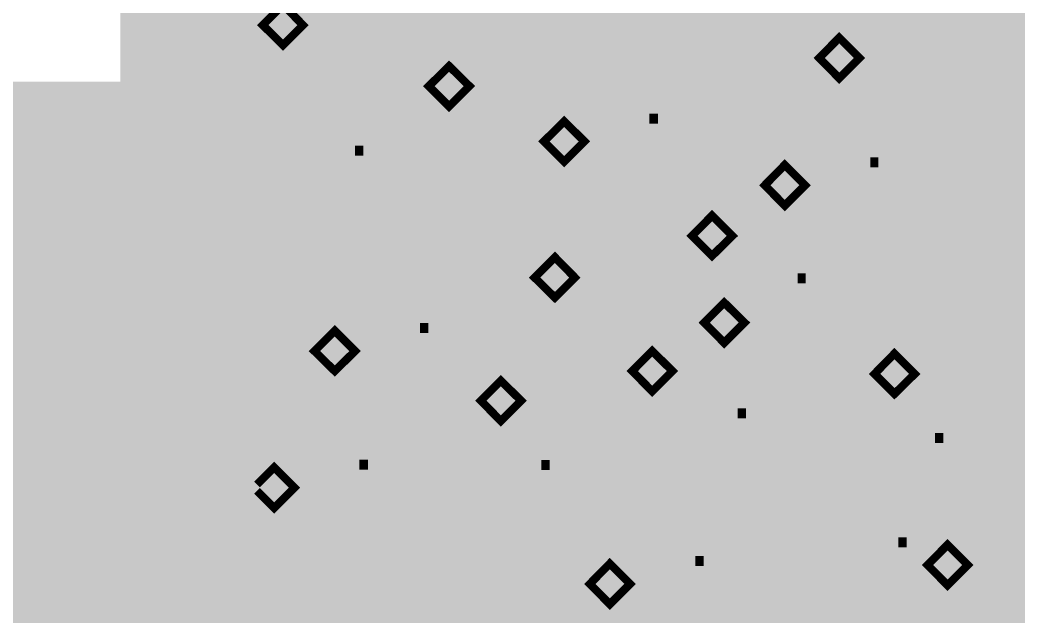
# Model space of a CAD drawing. Header units: millimetres. Extents: x 92 to 588, y 96 to 434.
# Drawn here: x 286.2 to 335.61, y 265.67 to 295.16 of the extents above; entities that cross this region are included whole.
import ezdxf

# ---------------------------------------------------------------- set-up
doc = ezdxf.new("R2010")
doc.units = ezdxf.units.MM
doc.layers.add('H', color=7, linetype='Continuous')
doc.layers.add('P', color=7, linetype='Continuous')

msp = doc.modelspace()

# ---------------------------------------------------------------- hatches: boundary and pattern name
at = {"layer": 'H', "linetype": 'Continuous'}
for points in [[(291.162, 223.903), (291.162, 433.788), (588.166, 433.788), (588.166, 223.903), (291.162, 223.903)], [(299.223, 293.911), (298.218, 294.899), (299.223, 295.905), (300.211, 294.899), (299.223, 293.911)], [(326.757, 292.271), (325.77, 293.276), (326.757, 294.282), (327.763, 293.276), (326.757, 292.271)], [(307.443, 290.878), (306.437, 291.883), (307.443, 292.871), (308.448, 291.883), (307.443, 290.878)], [(313.458, 290.031), (314.639, 292.306), (313.316, 292.306), (313.316, 292.624), (314.957, 292.624), (314.957, 292.236), (313.828, 290.031), (313.458, 290.031)], [(316.086, 289.978), (315.998, 289.978), (315.839, 290.013), (315.768, 290.031), (315.698, 290.066), (315.574, 290.154), (315.521, 290.207), (315.451, 290.295), (315.345, 290.472), (315.31, 290.595), (315.274, 290.719), (315.239, 291.001), (315.239, 291.16), (315.239, 291.336), (315.274, 291.636), (315.31, 291.777), (315.345, 291.901), (315.451, 292.148), (315.521, 292.253), (315.592, 292.342), (315.768, 292.5), (315.874, 292.553), (315.998, 292.606), (316.245, 292.659), (316.386, 292.659), (316.474, 292.659), (316.562, 292.659), (316.633, 292.641), (316.685, 292.624), (316.685, 292.289), (316.615, 292.324), (316.527, 292.342), (316.439, 292.359), (316.35, 292.359), (316.262, 292.359), (316.121, 292.342), (315.998, 292.289), (315.874, 292.2), (315.821, 292.148), (315.768, 292.095), (315.698, 291.953), (315.645, 291.795), (315.592, 291.601), (315.592, 291.495), (315.698, 291.318), (315.592, 291.248), (315.592, 291.213), (315.592, 291.177), (315.574, 291.142), (315.574, 291.089), (315.592, 290.966), (315.61, 290.754), (315.627, 290.666), (315.662, 290.578), (315.733, 290.454), (315.768, 290.401), (315.839, 290.331), (315.927, 290.295), (315.998, 290.26), (316.086, 290.26), (316.192, 290.26), (316.315, 290.313), (316.403, 290.366), (316.456, 290.454), (316.509, 290.542), (316.544, 290.719), (316.562, 290.86), (316.562, 290.93), (316.527, 291.072), (316.509, 291.124), (316.491, 291.177), (316.421, 291.266), (316.386, 291.301), (316.35, 291.336), (316.262, 291.371), (316.227, 291.389), (316.139, 291.389), (316.05, 291.407), (315.927, 291.389), (315.821, 291.354), (315.698, 291.318), (315.592, 291.495), (315.715, 291.583), (315.839, 291.636), (315.909, 291.654), (316.05, 291.689), (316.121, 291.689), (316.28, 291.671), (316.386, 291.654), (316.456, 291.636), (316.562, 291.565), (316.633, 291.53), (316.703, 291.477), (316.809, 291.336), (316.844, 291.266), (316.88, 291.177), (316.915, 290.983), (316.915, 290.878), (316.915, 290.772), (316.88, 290.595), (316.844, 290.507), (316.809, 290.419), (316.721, 290.278), (316.668, 290.225), (316.615, 290.172), (316.474, 290.066), (316.403, 290.048), (316.333, 290.013), (316.174, 289.978), (316.086, 289.978)], [(319.031, 289.978), (318.837, 289.978), (318.661, 290.013), (318.485, 290.066), (318.344, 290.119), (318.344, 290.489), (318.414, 290.454), (318.485, 290.419), (318.555, 290.384), (318.643, 290.348), (318.749, 290.313), (318.837, 290.295), (318.926, 290.278), (319.031, 290.278), (319.137, 290.278), (319.225, 290.313), (319.278, 290.331), (319.367, 290.401), (319.402, 290.437), (319.455, 290.525), (319.508, 290.613), (319.525, 290.719), (319.543, 290.86), (319.525, 290.93), (319.508, 291.036), (319.49, 291.089), (319.472, 291.124), (319.42, 291.195), (319.384, 291.23), (319.349, 291.266), (319.261, 291.301), (319.208, 291.318), (319.084, 291.336), (318.961, 291.354), (318.82, 291.336), (318.679, 291.318), (318.555, 291.301), (318.449, 291.283), (318.449, 292.624), (319.878, 292.624), (319.878, 292.306), (318.785, 292.306), (318.785, 291.618), (318.855, 291.636), (318.979, 291.636), (319.014, 291.636), (319.208, 291.636), (319.349, 291.601), (319.42, 291.583), (319.561, 291.53), (319.614, 291.477), (319.684, 291.424), (319.79, 291.301), (319.825, 291.23), (319.843, 291.16), (319.878, 290.966), (319.878, 290.754), (319.86, 290.595), (319.825, 290.507), (319.79, 290.437), (319.719, 290.295), (319.666, 290.225), (319.596, 290.172), (319.472, 290.084), (319.384, 290.048), (319.314, 290.013), (319.12, 289.978), (319.031, 289.978)], [(320.972, 289.978), (320.778, 289.978), (320.601, 290.013), (320.425, 290.066), (320.301, 290.119), (320.301, 290.489), (320.372, 290.454), (320.425, 290.419), (320.513, 290.384), (320.601, 290.348), (320.69, 290.313), (320.778, 290.295), (320.866, 290.278), (320.972, 290.278), (321.078, 290.278), (321.183, 290.313), (321.219, 290.331), (321.307, 290.401), (321.342, 290.437), (321.413, 290.525), (321.448, 290.613), (321.483, 290.719), (321.483, 290.86), (321.483, 290.93), (321.466, 291.036), (321.448, 291.089), (321.43, 291.124), (321.377, 291.195), (321.342, 291.23), (321.289, 291.266), (321.201, 291.301), (321.148, 291.318), (321.042, 291.336), (320.901, 291.354), (320.778, 291.336), (320.619, 291.318), (320.495, 291.301), (320.407, 291.283), (320.407, 292.624), (321.818, 292.624), (321.818, 292.306), (320.742, 292.306), (320.742, 291.618), (320.795, 291.636), (320.866, 291.636), (320.919, 291.636), (320.972, 291.636), (321.148, 291.636), (321.307, 291.601), (321.377, 291.583), (321.501, 291.53), (321.571, 291.477), (321.624, 291.424), (321.73, 291.301), (321.765, 291.23), (321.801, 291.16), (321.836, 290.966), (321.836, 290.86), (321.836, 290.754), (321.801, 290.595), (321.765, 290.507), (321.748, 290.437), (321.66, 290.295), (321.607, 290.225), (321.554, 290.172), (321.413, 290.084), (321.342, 290.048), (321.254, 290.013), (321.078, 289.978), (320.972, 289.978)], [(91.585, 96.255), (91.585, 292.1), (374.884, 292.1), (374.884, 96.255), (91.585, 96.255)], [(301.516, 288.39), (301.428, 288.39), (301.269, 288.426), (301.181, 288.461), (301.11, 288.479), (300.987, 288.567), (300.934, 288.62), (300.881, 288.708), (300.775, 288.884), (300.722, 289.008), (300.687, 289.131), (300.652, 289.413), (300.652, 289.59), (300.652, 289.749), (300.687, 290.048), (300.722, 290.19), (300.758, 290.331), (300.863, 290.56), (300.934, 290.666), (301.005, 290.754), (301.199, 290.913), (301.304, 290.966), (301.41, 291.019), (301.675, 291.072), (301.816, 291.089), (301.904, 291.072), (301.975, 291.072), (302.045, 291.054), (302.098, 291.036), (302.098, 290.719), (302.028, 290.736), (301.957, 290.754), (301.869, 290.772), (301.763, 290.789), (301.692, 290.772), (301.534, 290.754), (301.41, 290.701), (301.287, 290.613), (301.251, 290.56), (301.199, 290.507), (301.11, 290.366), (301.057, 290.207), (301.022, 290.031), (301.005, 289.925), (301.128, 289.731), (301.005, 289.678), (301.005, 289.625), (301.005, 289.59), (301.005, 289.502), (301.005, 289.378), (301.022, 289.167), (301.057, 289.078), (301.075, 288.99), (301.146, 288.867), (301.181, 288.831), (301.269, 288.743), (301.34, 288.708), (301.428, 288.69), (301.516, 288.673), (301.604, 288.69), (301.745, 288.726), (301.816, 288.796), (301.851, 288.831), (301.886, 288.867), (301.922, 288.955), (301.975, 289.131), (301.975, 289.272), (301.975, 289.343), (301.957, 289.484), (301.939, 289.537), (301.904, 289.59), (301.851, 289.678), (301.798, 289.731), (301.763, 289.749), (301.692, 289.784), (301.64, 289.802), (301.551, 289.819), (301.463, 289.819), (301.357, 289.802), (301.234, 289.784), (301.128, 289.731), (301.005, 289.925), (301.128, 289.996), (301.269, 290.048), (301.322, 290.066), (301.463, 290.101), (301.551, 290.101), (301.692, 290.101), (301.816, 290.066), (301.869, 290.048), (301.992, 289.996), (302.045, 289.943), (302.116, 289.89), (302.222, 289.749), (302.257, 289.678), (302.292, 289.59), (302.327, 289.396), (302.327, 289.184), (302.292, 289.008), (302.257, 288.92), (302.222, 288.831), (302.133, 288.69), (302.08, 288.637), (302.028, 288.584), (301.904, 288.496), (301.834, 288.461), (301.745, 288.426), (301.587, 288.39), (301.516, 288.39)], [(305.679, 288.443), (305.679, 288.814), (305.855, 288.973), (306.014, 289.131), (306.155, 289.272), (306.314, 289.431), (306.455, 289.59), (306.649, 289.854), (306.72, 289.96), (306.755, 290.048), (306.808, 290.26), (306.825, 290.348), (306.808, 290.454), (306.79, 290.542), (306.772, 290.578), (306.72, 290.648), (306.684, 290.683), (306.631, 290.736), (306.561, 290.754), (306.473, 290.789), (306.384, 290.789), (306.279, 290.789), (306.19, 290.754), (306.102, 290.736), (306.014, 290.701), (305.943, 290.666), (305.873, 290.631), (305.802, 290.595), (305.767, 290.56), (305.732, 290.93), (305.855, 290.983), (306.032, 291.036), (306.137, 291.054), (306.314, 291.089), (306.402, 291.089), (306.49, 291.089), (306.649, 291.054), (306.79, 291.019), (306.914, 290.948), (306.966, 290.895), (307.019, 290.842), (307.09, 290.736), (307.143, 290.595), (307.178, 290.454), (307.178, 290.366), (307.16, 290.225), (307.143, 290.101), (307.09, 289.978), (307.037, 289.854), (306.966, 289.749), (306.878, 289.625), (306.79, 289.519), (306.702, 289.413), (306.525, 289.237), (306.331, 289.043), (306.137, 288.867), (306.014, 288.743), (307.284, 288.743), (307.284, 288.443), (305.679, 288.443)], [(298.888, 288.443), (300.07, 290.736), (298.729, 290.736), (298.729, 291.036), (300.37, 291.036), (300.37, 290.648), (299.258, 288.443), (298.888, 288.443)], [(304.762, 288.443), (304.762, 289.343), (304.762, 289.608), (304.762, 290.631), (303.897, 289.608), (304.762, 289.608), (304.762, 289.343), (303.615, 289.343), (303.615, 289.696), (304.779, 291.036), (305.097, 291.036), (305.097, 289.608), (305.397, 289.608), (305.397, 289.343), (305.097, 289.343), (305.097, 288.443), (304.762, 288.443)], [(313.14, 288.143), (312.135, 289.149), (313.14, 290.137), (314.145, 289.149), (313.14, 288.143)], [(317.356, 290.031), (317.356, 290.525), (317.779, 290.525), (317.779, 290.031), (317.356, 290.031)], [(324.394, 287.861), (325.575, 290.154), (324.235, 290.154), (324.235, 290.454), (325.875, 290.454), (325.875, 290.066), (324.764, 287.861), (324.394, 287.861)], [(326.334, 287.861), (327.516, 290.154), (326.175, 290.154), (326.175, 290.454), (327.816, 290.454), (327.816, 290.066), (326.704, 287.861), (326.334, 287.861)], [(330.02, 287.808), (329.932, 287.808), (329.738, 287.861), (329.58, 287.949), (329.456, 288.073), (329.403, 288.143), (329.35, 288.232), (329.28, 288.443), (329.227, 288.69), (329.209, 288.99), (329.209, 289.149), (329.209, 289.325), (329.227, 289.625), (329.28, 289.89), (329.35, 290.101), (329.403, 290.172), (329.456, 290.26), (329.58, 290.384), (329.738, 290.454), (329.932, 290.507), (330.02, 290.507), (330.02, 290.225), (329.95, 290.207), (329.844, 290.172), (329.791, 290.154), (329.738, 290.119), (329.668, 290.013), (329.65, 289.943), (329.615, 289.872), (329.58, 289.713), (329.58, 289.608), (329.562, 289.396), (329.562, 289.149), (329.562, 288.902), (329.562, 288.708), (329.58, 288.62), (329.615, 288.443), (329.65, 288.373), (329.668, 288.32), (329.738, 288.214), (329.791, 288.179), (329.826, 288.143), (329.95, 288.108), (330.091, 288.108), (330.215, 288.143), (330.267, 288.161), (330.303, 288.196), (330.373, 288.302), (330.409, 288.373), (330.426, 288.443), (330.461, 288.602), (330.479, 288.69), (330.497, 288.902), (330.497, 289.167), (330.497, 289.413), (330.479, 289.625), (330.461, 289.713), (330.426, 289.872), (330.409, 289.943), (330.373, 290.013), (330.303, 290.119), (330.267, 290.154), (330.215, 290.172), (330.091, 290.207), (330.02, 290.225), (330.02, 290.507), (330.126, 290.507), (330.32, 290.454), (330.479, 290.366), (330.603, 290.243), (330.655, 290.172), (330.708, 290.084), (330.779, 289.872), (330.832, 289.625), (330.85, 289.325), (330.85, 288.99), (330.832, 288.69), (330.779, 288.426), (330.708, 288.232), (330.655, 288.143), (330.603, 288.055), (330.479, 287.932), (330.32, 287.861), (330.126, 287.808), (330.02, 287.808)], [(331.89, 287.808), (331.714, 287.826), (331.537, 287.861), (331.361, 287.897), (331.22, 287.967), (331.22, 288.32), (331.29, 288.302), (331.361, 288.267), (331.432, 288.232), (331.52, 288.196), (331.626, 288.161), (331.714, 288.126), (331.802, 288.108), (331.908, 288.108), (331.996, 288.126), (332.102, 288.143), (332.155, 288.179), (332.243, 288.232), (332.278, 288.267), (332.331, 288.355), (332.366, 288.443), (332.402, 288.567), (332.402, 288.69), (332.402, 288.761), (332.384, 288.867), (332.366, 288.92), (332.349, 288.955), (332.296, 289.025), (332.261, 289.061), (332.225, 289.096), (332.137, 289.149), (332.084, 289.149), (331.961, 289.184), (331.837, 289.184), (331.696, 289.184), (331.555, 289.167), (331.414, 289.131), (331.326, 289.114), (331.326, 290.454), (332.737, 290.454), (332.737, 290.154), (331.661, 290.154), (331.661, 289.466), (331.714, 289.466), (331.784, 289.466), (331.837, 289.466), (331.89, 289.466), (332.084, 289.466), (332.225, 289.449), (332.296, 289.413), (332.437, 289.361), (332.49, 289.308), (332.56, 289.255), (332.649, 289.149), (332.684, 289.078), (332.719, 288.99), (332.755, 288.796), (332.755, 288.69), (332.755, 288.602), (332.719, 288.426), (332.702, 288.338), (332.666, 288.267), (332.578, 288.126), (332.525, 288.073), (332.472, 288.002), (332.331, 287.914), (332.261, 287.879), (332.172, 287.844), (331.996, 287.808), (331.89, 287.808)], [(334.007, 287.279), (335.189, 289.572), (333.848, 289.572), (333.848, 289.872), (335.489, 289.872), (335.489, 289.484), (334.377, 287.279), (334.007, 287.279)], [(302.786, 288.443), (302.786, 288.937), (303.192, 288.937), (303.192, 288.443), (302.786, 288.443)], [(328.292, 287.861), (328.292, 288.355), (328.698, 288.355), (328.698, 287.861), (328.292, 287.861)], [(324.059, 285.974), (323.071, 286.979), (324.059, 287.985), (325.064, 286.979), (324.059, 285.974)], [(320.46, 283.487), (319.472, 284.475), (320.46, 285.48), (321.466, 284.475), (320.46, 283.487)], [(320.795, 282.129), (321.977, 284.404), (320.637, 284.404), (320.637, 284.722), (322.277, 284.722), (322.277, 284.333), (321.166, 282.129), (320.795, 282.129)], [(322.736, 282.129), (323.917, 284.404), (322.595, 284.404), (322.595, 284.722), (324.217, 284.722), (324.217, 284.333), (323.106, 282.129), (322.736, 282.129)], [(326.422, 282.076), (326.422, 282.358), (326.493, 282.376), (326.616, 282.393), (326.669, 282.428), (326.704, 282.464), (326.793, 282.57), (326.81, 282.64), (326.828, 282.711), (326.863, 282.869), (326.881, 282.958), (326.898, 283.169), (326.898, 283.416), (326.898, 283.681), (326.881, 283.893), (326.863, 283.981), (326.828, 284.139), (326.81, 284.21), (326.775, 284.281), (326.704, 284.369), (326.669, 284.422), (326.616, 284.439), (326.493, 284.475), (326.422, 284.475), (326.369, 284.475), (326.246, 284.439), (326.193, 284.422), (326.158, 284.369), (326.069, 284.281), (326.052, 284.21), (326.016, 284.139), (325.981, 283.981), (325.981, 283.875), (325.964, 283.663), (325.964, 283.416), (325.964, 283.169), (325.981, 282.975), (325.981, 282.887), (326.016, 282.711), (326.052, 282.64), (326.069, 282.57), (326.14, 282.481), (326.193, 282.428), (326.246, 282.411), (326.352, 282.376), (326.422, 282.358), (326.422, 282.076), (326.334, 282.076), (326.14, 282.129), (325.981, 282.199), (325.858, 282.323), (325.805, 282.411), (325.752, 282.499), (325.681, 282.711), (325.628, 282.958), (325.611, 283.258), (325.611, 283.416), (325.611, 283.593), (325.628, 283.893), (325.681, 284.157), (325.752, 284.351), (325.805, 284.439), (325.858, 284.528), (325.981, 284.651), (326.14, 284.722), (326.334, 284.757), (326.422, 284.774), (326.528, 284.757), (326.722, 284.722), (326.881, 284.633), (327.004, 284.51), (327.057, 284.439), (327.11, 284.351), (327.181, 284.139), (327.234, 283.893), (327.251, 283.593), (327.251, 283.416), (327.251, 283.258), (327.234, 282.958), (327.181, 282.693), (327.11, 282.481), (327.057, 282.411), (327.004, 282.323), (326.881, 282.199), (326.722, 282.129), (326.528, 282.076), (326.422, 282.076)], [(328.292, 282.076), (328.115, 282.093), (327.939, 282.111), (327.763, 282.164), (327.622, 282.234), (327.622, 282.587), (327.692, 282.57), (327.763, 282.517), (327.833, 282.481), (327.921, 282.446), (328.027, 282.428), (328.115, 282.393), (328.204, 282.376), (328.31, 282.376), (328.415, 282.393), (328.504, 282.411), (328.556, 282.428), (328.645, 282.499), (328.68, 282.534), (328.733, 282.623), (328.768, 282.711), (328.803, 282.817), (328.803, 282.958), (328.803, 283.028), (328.786, 283.134), (328.768, 283.187), (328.75, 283.222), (328.698, 283.293), (328.662, 283.328), (328.627, 283.363), (328.539, 283.399), (328.486, 283.416), (328.362, 283.452), (328.239, 283.452), (328.098, 283.452), (327.957, 283.434), (327.816, 283.399), (327.727, 283.381), (327.727, 284.722), (329.139, 284.722), (329.139, 284.404), (328.063, 284.404), (328.063, 283.734), (328.133, 283.734), (328.239, 283.734), (328.292, 283.734), (328.486, 283.734), (328.627, 283.698), (328.698, 283.681), (328.839, 283.628), (328.892, 283.575), (328.962, 283.522), (329.05, 283.399), (329.086, 283.328), (329.121, 283.258), (329.156, 283.063), (329.156, 282.869), (329.121, 282.693), (329.103, 282.605), (329.068, 282.534), (328.98, 282.393), (328.927, 282.34), (328.874, 282.27), (328.733, 282.182), (328.662, 282.146), (328.574, 282.111), (328.398, 282.076), (328.292, 282.076)], [(312.681, 281.423), (311.676, 282.411), (312.681, 283.416), (313.669, 282.411), (312.681, 281.423)], [(302.098, 279.677), (303.298, 281.952), (301.957, 281.952), (301.957, 282.252), (303.597, 282.252), (303.597, 281.864), (302.469, 279.677), (302.098, 279.677)], [(304.638, 279.624), (304.479, 279.659), (304.409, 279.677), (304.338, 279.712), (304.215, 279.8), (304.162, 279.853), (304.091, 279.924), (303.985, 280.118), (303.95, 280.224), (303.915, 280.347), (303.88, 280.647), (303.88, 280.806), (303.88, 280.982), (303.915, 281.282), (303.95, 281.423), (303.985, 281.547), (304.091, 281.793), (304.162, 281.882), (304.232, 281.988), (304.409, 282.129), (304.515, 282.199), (304.638, 282.252), (304.885, 282.305), (305.026, 282.305), (305.114, 282.305), (305.203, 282.305), (305.273, 282.287), (305.326, 282.27), (305.326, 281.935), (305.255, 281.97), (305.185, 281.988), (305.079, 282.005), (304.991, 282.005), (304.903, 282.005), (304.762, 281.97), (304.638, 281.917), (304.515, 281.846), (304.462, 281.793), (304.426, 281.741), (304.338, 281.599), (304.285, 281.441), (304.25, 281.247), (304.232, 281.141), (304.338, 280.964), (304.232, 280.894), (304.232, 280.859), (304.232, 280.823), (304.232, 280.612), (304.25, 280.382), (304.285, 280.294), (304.303, 280.224), (304.374, 280.1), (304.409, 280.047), (304.479, 279.977), (304.568, 279.941), (304.638, 279.906), (304.726, 279.906), (304.832, 279.906), (304.956, 279.959), (305.044, 280.012), (305.061, 280.047), (305.097, 280.083), (305.15, 280.188), (305.185, 280.347), (305.203, 280.506), (305.203, 280.576), (305.185, 280.7), (305.15, 280.77), (305.132, 280.823), (305.061, 280.912), (305.026, 280.947), (304.991, 280.982), (304.903, 281.017), (304.867, 281.017), (304.779, 281.035), (304.691, 281.035), (304.568, 281.035), (304.462, 281), (304.338, 280.964), (304.232, 281.141), (304.356, 281.229), (304.479, 281.282), (304.55, 281.3), (304.691, 281.317), (304.762, 281.317), (304.92, 281.317), (305.026, 281.3), (305.097, 281.282), (305.203, 281.211), (305.273, 281.176), (305.344, 281.106), (305.45, 280.982), (305.485, 280.894), (305.52, 280.806), (305.555, 280.612), (305.555, 280.506), (305.555, 280.418), (305.52, 280.224), (305.485, 280.135), (305.45, 280.065), (305.361, 279.924), (305.308, 279.853), (305.255, 279.8), (305.114, 279.712), (305.044, 279.677), (304.973, 279.659), (304.815, 279.624), (304.638, 279.624)], [(307.99, 279.677), (307.99, 280.559), (307.99, 280.841), (307.99, 281.846), (307.108, 280.841), (307.99, 280.841), (307.99, 280.559), (306.843, 280.559), (306.843, 280.929), (308.007, 282.252), (308.325, 282.252), (308.325, 280.841), (308.625, 280.841), (308.625, 280.559), (308.325, 280.559), (308.325, 279.677), (307.99, 279.677)], [(309.489, 279.624), (309.312, 279.642), (309.207, 279.659), (309.03, 279.712), (308.889, 279.783), (308.889, 280.153), (309.03, 280.065), (309.207, 279.994), (309.295, 279.959), (309.489, 279.924), (309.577, 279.924), (309.683, 279.924), (309.789, 279.959), (309.842, 279.977), (309.93, 280.03), (309.965, 280.065), (310.036, 280.135), (310.071, 280.224), (310.089, 280.277), (310.106, 280.4), (310.106, 280.541), (310.089, 280.647), (310.071, 280.7), (310.036, 280.735), (309.983, 280.806), (309.947, 280.841), (309.877, 280.876), (309.771, 280.912), (309.683, 280.929), (309.559, 280.929), (309.418, 280.929), (309.418, 281.211), (309.524, 281.211), (309.648, 281.229), (309.842, 281.282), (309.912, 281.335), (309.947, 281.353), (310, 281.423), (310.053, 281.547), (310.053, 281.652), (310.053, 281.705), (310.036, 281.776), (310.018, 281.811), (310, 281.846), (309.947, 281.917), (309.93, 281.935), (309.859, 281.97), (309.771, 281.988), (309.7, 282.005), (309.612, 282.005), (309.506, 282.005), (309.418, 281.988), (309.33, 281.97), (309.242, 281.935), (309.154, 281.899), (309.083, 281.864), (309.03, 281.811), (308.977, 281.793), (308.96, 282.146), (309.083, 282.217), (309.26, 282.27), (309.365, 282.287), (309.542, 282.305), (309.63, 282.305), (309.806, 282.305), (309.947, 282.27), (310, 282.252), (310.124, 282.199), (310.177, 282.164), (310.23, 282.129), (310.318, 282.023), (310.353, 281.97), (310.371, 281.899), (310.406, 281.758), (310.406, 281.688), (310.406, 281.582), (310.335, 281.388), (310.265, 281.317), (310.194, 281.229), (310.036, 281.141), (309.93, 281.106), (310.018, 281.07), (310.106, 281.035), (310.194, 280.982), (310.283, 280.912), (310.318, 280.876), (310.388, 280.788), (310.406, 280.718), (310.424, 280.665), (310.459, 280.523), (310.459, 280.435), (310.459, 280.347), (310.424, 280.188), (310.406, 280.118), (310.371, 280.047), (310.283, 279.924), (310.23, 279.853), (310.177, 279.8), (310.036, 279.712), (309.965, 279.677), (309.877, 279.659), (309.7, 279.624), (309.489, 279.624)], [(324.694, 282.129), (324.694, 282.623), (325.099, 282.623), (325.099, 282.129), (324.694, 282.129)], [(321.06, 279.183), (320.072, 280.188), (321.06, 281.176), (322.065, 280.188), (321.06, 279.183)], [(305.996, 279.677), (305.996, 280.171), (306.42, 280.171), (306.42, 279.677), (305.996, 279.677)], [(301.781, 277.789), (300.775, 278.777), (301.781, 279.783), (302.786, 278.777), (301.781, 277.789)], [(317.497, 276.784), (316.509, 277.789), (317.497, 278.777), (318.502, 277.789), (317.497, 276.784)], [(329.491, 276.661), (328.504, 277.648), (329.491, 278.654), (330.497, 277.648), (329.491, 276.661)], [(317.832, 275.443), (319.014, 277.719), (317.673, 277.719), (317.673, 278.019), (319.314, 278.019), (319.314, 277.631), (318.202, 275.443), (317.832, 275.443)], [(320.46, 275.391), (320.372, 275.391), (320.213, 275.408), (320.143, 275.443), (320.072, 275.479), (319.931, 275.567), (319.878, 275.62), (319.825, 275.69), (319.719, 275.884), (319.666, 275.99), (319.631, 276.114), (319.596, 276.396), (319.596, 276.572), (319.596, 276.731), (319.631, 277.049), (319.666, 277.172), (319.702, 277.313), (319.808, 277.543), (319.878, 277.648), (319.949, 277.754), (320.143, 277.895), (320.249, 277.966), (320.354, 278.001), (320.619, 278.072), (320.76, 278.072), (320.848, 278.072), (320.919, 278.054), (320.989, 278.054), (321.042, 278.036), (321.042, 277.701), (320.972, 277.719), (320.901, 277.754), (320.813, 277.772), (320.707, 277.772), (320.637, 277.772), (320.478, 277.737), (320.354, 277.684), (320.231, 277.613), (320.196, 277.56), (320.143, 277.49), (320.055, 277.366), (320.002, 277.207), (319.966, 277.013), (319.949, 276.908), (320.072, 276.731), (319.949, 276.661), (319.949, 276.625), (319.949, 276.59), (319.949, 276.555), (319.949, 276.502), (319.949, 276.361), (319.966, 276.149), (320.002, 276.061), (320.019, 275.99), (320.09, 275.867), (320.125, 275.814), (320.213, 275.743), (320.284, 275.69), (320.372, 275.673), (320.46, 275.673), (320.548, 275.673), (320.69, 275.726), (320.76, 275.779), (320.795, 275.814), (320.831, 275.849), (320.866, 275.955), (320.919, 276.114), (320.919, 276.255), (320.919, 276.343), (320.901, 276.467), (320.884, 276.537), (320.848, 276.572), (320.795, 276.678), (320.742, 276.713), (320.707, 276.731), (320.637, 276.766), (320.584, 276.784), (320.495, 276.802), (320.407, 276.802), (320.301, 276.802), (320.178, 276.766), (320.072, 276.731), (319.949, 276.908), (320.072, 276.978), (320.213, 277.049), (320.266, 277.066), (320.407, 277.084), (320.495, 277.084), (320.637, 277.084), (320.76, 277.049), (320.813, 277.031), (320.936, 276.978), (320.989, 276.943), (321.06, 276.872), (321.166, 276.749), (321.201, 276.661), (321.236, 276.572), (321.272, 276.378), (321.272, 276.273), (321.272, 276.184), (321.236, 275.99), (321.201, 275.902), (321.166, 275.832), (321.078, 275.69), (321.025, 275.62), (320.972, 275.567), (320.848, 275.479), (320.778, 275.443), (320.69, 275.408), (320.531, 275.391), (320.46, 275.391)], [(322.824, 275.443), (324.006, 277.719), (322.665, 277.719), (322.665, 278.019), (324.305, 278.019), (324.305, 277.631), (323.194, 275.443), (322.824, 275.443)], [(325.417, 275.373), (325.311, 275.373), (325.135, 275.408), (325.064, 275.443), (324.993, 275.461), (324.852, 275.549), (324.799, 275.602), (324.746, 275.655), (324.658, 275.779), (324.623, 275.849), (324.605, 275.92), (324.57, 276.078), (324.57, 276.149), (324.57, 276.255), (324.623, 276.449), (324.676, 276.537), (324.746, 276.625), (324.905, 276.766), (325.011, 276.819), (325.152, 276.678), (325.029, 276.555), (324.993, 276.502), (324.958, 276.431), (324.923, 276.273), (324.923, 276.184), (324.923, 276.061), (324.993, 275.867), (325.064, 275.796), (325.135, 275.726), (325.311, 275.638), (325.417, 275.638), (325.523, 275.638), (325.699, 275.708), (325.77, 275.761), (325.822, 275.832), (325.893, 276.008), (325.893, 276.131), (325.893, 276.202), (325.858, 276.325), (325.84, 276.378), (325.805, 276.431), (325.681, 276.519), (325.593, 276.572), (325.523, 276.608), (325.434, 276.643), (325.329, 276.678), (325.223, 276.731), (325.152, 276.678), (325.011, 276.819), (324.923, 276.89), (324.782, 277.013), (324.729, 277.066), (324.676, 277.137), (324.641, 277.296), (324.641, 277.401), (324.641, 277.472), (324.658, 277.613), (324.711, 277.719), (324.799, 277.842), (324.852, 277.878), (324.905, 277.931), (325.029, 278.001), (325.17, 278.054), (325.329, 278.072), (325.505, 278.072), (325.664, 278.054), (325.805, 278.001), (325.928, 277.931), (325.981, 277.895), (326.034, 277.842), (326.105, 277.737), (326.158, 277.631), (326.193, 277.49), (326.193, 277.419), (326.193, 277.331), (326.14, 277.172), (326.087, 277.084), (326.034, 276.996), (325.893, 276.872), (325.787, 276.819), (325.664, 276.96), (325.77, 277.084), (325.787, 277.137), (325.822, 277.207), (325.84, 277.348), (325.858, 277.419), (325.84, 277.507), (325.787, 277.648), (325.734, 277.701), (325.699, 277.737), (325.628, 277.772), (325.505, 277.825), (325.417, 277.825), (325.311, 277.825), (325.17, 277.772), (325.099, 277.719), (325.064, 277.701), (325.029, 277.631), (324.993, 277.525), (324.976, 277.437), (324.976, 277.384), (325.011, 277.26), (325.046, 277.225), (325.082, 277.172), (325.17, 277.102), (325.223, 277.066), (325.293, 277.031), (325.399, 276.978), (325.505, 276.925), (325.593, 276.908), (325.664, 276.96), (325.787, 276.819), (325.911, 276.749), (326.069, 276.625), (326.14, 276.537), (326.193, 276.467), (326.246, 276.273), (326.246, 276.149), (326.246, 276.078), (326.228, 275.92), (326.158, 275.779), (326.069, 275.655), (326.016, 275.602), (325.946, 275.549), (325.822, 275.461), (325.664, 275.408), (325.505, 275.373), (325.417, 275.373)], [(310, 275.32), (309.013, 276.325), (310, 277.313), (311.006, 276.325), (310, 275.32)], [(327.604, 274.226), (328.786, 276.502), (327.445, 276.502), (327.445, 276.802), (329.086, 276.802), (329.086, 276.414), (327.974, 274.226), (327.604, 274.226)], [(329.544, 274.226), (330.726, 276.502), (329.385, 276.502), (329.385, 276.802), (331.026, 276.802), (331.026, 276.414), (329.915, 274.226), (329.544, 274.226)], [(333.478, 274.226), (333.478, 275.108), (333.478, 275.391), (333.478, 276.396), (332.613, 275.391), (333.478, 275.391), (333.478, 275.108), (332.331, 275.108), (332.331, 275.479), (333.495, 276.802), (333.813, 276.802), (333.813, 275.391), (334.113, 275.391), (334.113, 275.108), (333.813, 275.108), (333.813, 274.226), (333.478, 274.226)], [(335.083, 274.173), (334.995, 274.173), (334.801, 274.191), (334.695, 274.226), (334.518, 274.262), (334.377, 274.332), (334.377, 274.703), (334.518, 274.614), (334.695, 274.544), (334.783, 274.509), (334.977, 274.473), (335.065, 274.473), (335.171, 274.473), (335.277, 274.509), (335.33, 274.526), (335.418, 274.579), (335.453, 274.614), (335.524, 274.703), (335.559, 274.791), (335.577, 274.826), (335.594, 274.95), (335.594, 275.091), (335.577, 275.197), (335.559, 275.249), (335.541, 275.285), (335.471, 275.355), (335.453, 275.391), (335.365, 275.443), (335.277, 275.461), (335.171, 275.479), (335.048, 275.479), (334.906, 275.479), (334.906, 275.761), (335.03, 275.761), (335.136, 275.779), (335.33, 275.832), (335.4, 275.884), (335.436, 275.902), (335.489, 275.973), (335.541, 276.096), (335.559, 276.202), (335.541, 276.255), (335.524, 276.325), (335.506, 276.378), (335.489, 276.396), (335.436, 276.467), (335.418, 276.484), (335.347, 276.519), (335.277, 276.537), (335.189, 276.555), (335.1, 276.555), (335.012, 276.555), (334.906, 276.537), (334.818, 276.519), (334.73, 276.484), (334.642, 276.449), (334.589, 276.414), (334.518, 276.378), (334.465, 276.343), (334.448, 276.696), (334.571, 276.766), (334.765, 276.819), (334.854, 276.837), (335.03, 276.855), (335.118, 276.855), (335.295, 276.855), (335.436, 276.819), (335.506, 276.802), (335.612, 276.749), (335.665, 276.713), (335.718, 276.678), (335.806, 276.572), (335.841, 276.519), (335.877, 276.449), (335.894, 276.325), (335.894, 276.237), (335.894, 276.131), (335.824, 275.955), (335.753, 275.867), (335.683, 275.796), (335.524, 275.69), (335.418, 275.655), (335.506, 275.62), (335.594, 275.585), (335.683, 275.532), (335.771, 275.461), (335.806, 275.426), (335.877, 275.338), (335.894, 275.285), (335.93, 275.214), (335.947, 275.073), (335.947, 274.985), (335.947, 274.897), (335.912, 274.738), (335.894, 274.667), (335.859, 274.597), (335.771, 274.473), (335.718, 274.403), (335.665, 274.35), (335.524, 274.262), (335.453, 274.226), (335.365, 274.209), (335.189, 274.173), (335.083, 274.173)], [(321.73, 275.443), (321.73, 275.937), (322.136, 275.937), (322.136, 275.443), (321.73, 275.443)], [(299.1, 272.903), (300.299, 275.197), (298.958, 275.197), (298.958, 275.496), (300.599, 275.496), (300.599, 275.108), (299.47, 272.903), (299.1, 272.903)], [(301.728, 272.851), (301.64, 272.868), (301.481, 272.886), (301.41, 272.921), (301.34, 272.956), (301.216, 273.027), (301.163, 273.098), (301.093, 273.168), (300.987, 273.362), (300.952, 273.468), (300.916, 273.591), (300.881, 273.874), (300.881, 274.05), (300.881, 274.209), (300.916, 274.509), (300.952, 274.65), (300.987, 274.791), (301.093, 275.02), (301.163, 275.126), (301.234, 275.214), (301.41, 275.373), (301.516, 275.426), (301.64, 275.479), (301.886, 275.532), (302.028, 275.549), (302.116, 275.549), (302.204, 275.532), (302.275, 275.532), (302.327, 275.514), (302.327, 275.179), (302.257, 275.197), (302.186, 275.232), (302.08, 275.249), (301.992, 275.249), (301.904, 275.249), (301.763, 275.214), (301.64, 275.161), (301.516, 275.073), (301.463, 275.02), (301.428, 274.967), (301.34, 274.844), (301.287, 274.667), (301.251, 274.491), (301.234, 274.385), (301.34, 274.191), (301.234, 274.138), (301.234, 274.103), (301.234, 274.068), (301.234, 273.838), (301.251, 273.627), (301.287, 273.538), (301.304, 273.45), (301.375, 273.327), (301.41, 273.292), (301.481, 273.221), (301.569, 273.168), (301.64, 273.15), (301.728, 273.133), (301.834, 273.15), (301.957, 273.203), (302.045, 273.256), (302.08, 273.292), (302.098, 273.327), (302.151, 273.415), (302.204, 273.591), (302.204, 273.733), (302.204, 273.821), (302.186, 273.944), (302.151, 273.997), (302.133, 274.05), (302.063, 274.138), (302.028, 274.191), (301.992, 274.209), (301.904, 274.244), (301.869, 274.262), (301.781, 274.279), (301.692, 274.279), (301.569, 274.279), (301.463, 274.244), (301.34, 274.191), (301.234, 274.385), (301.357, 274.456), (301.481, 274.509), (301.551, 274.544), (301.692, 274.562), (301.763, 274.562), (301.922, 274.562), (302.028, 274.526), (302.098, 274.509), (302.204, 274.456), (302.275, 274.403), (302.345, 274.35), (302.451, 274.209), (302.486, 274.138), (302.521, 274.05), (302.557, 273.856), (302.557, 273.75), (302.557, 273.644), (302.521, 273.468), (302.486, 273.38), (302.451, 273.292), (302.363, 273.15), (302.31, 273.098), (302.257, 273.045), (302.116, 272.956), (302.045, 272.921), (301.975, 272.886), (301.816, 272.868), (301.728, 272.851)], [(304.55, 272.851), (304.356, 272.886), (304.268, 272.903), (304.091, 272.956), (303.95, 273.009), (303.95, 273.38), (304.091, 273.309), (304.268, 273.239), (304.356, 273.203), (304.532, 273.168), (304.638, 273.15), (304.744, 273.168), (304.85, 273.186), (304.903, 273.203), (304.991, 273.256), (305.026, 273.309), (305.079, 273.38), (305.132, 273.468), (305.15, 273.521), (305.167, 273.627), (305.167, 273.697), (305.167, 273.768), (305.132, 273.891), (305.114, 273.927), (305.097, 273.979), (305.044, 274.05), (305.009, 274.068), (304.938, 274.121), (304.832, 274.156), (304.726, 274.156), (304.62, 274.173), (304.479, 274.173), (304.479, 274.456), (304.585, 274.456), (304.691, 274.456), (304.885, 274.509), (304.973, 274.562), (305.009, 274.597), (305.061, 274.667), (305.114, 274.791), (305.114, 274.897), (305.114, 274.932), (305.097, 275.02), (305.079, 275.055), (305.061, 275.091), (305.009, 275.144), (304.973, 275.161), (304.903, 275.214), (304.832, 275.232), (304.744, 275.249), (304.656, 275.249), (304.568, 275.249), (304.479, 275.232), (304.374, 275.197), (304.285, 275.161), (304.215, 275.126), (304.144, 275.091), (304.091, 275.055), (304.038, 275.02), (304.021, 275.391), (304.144, 275.443), (304.321, 275.496), (304.409, 275.514), (304.603, 275.549), (304.691, 275.549), (304.85, 275.549), (304.991, 275.514), (305.061, 275.496), (305.185, 275.443), (305.238, 275.408), (305.291, 275.355), (305.379, 275.267), (305.414, 275.197), (305.432, 275.144), (305.467, 275.003), (305.467, 274.932), (305.467, 274.826), (305.397, 274.632), (305.326, 274.544), (305.255, 274.473), (305.079, 274.368), (304.991, 274.35), (305.079, 274.297), (305.167, 274.262), (305.255, 274.226), (305.326, 274.156), (305.379, 274.121), (305.432, 274.015), (305.485, 273.909), (305.52, 273.768), (305.52, 273.591), (305.485, 273.433), (305.45, 273.362), (305.414, 273.292), (305.344, 273.15), (305.291, 273.098), (305.22, 273.045), (305.097, 272.956), (305.009, 272.921), (304.938, 272.886), (304.744, 272.868), (304.656, 272.851), (304.55, 272.851)], [(306.614, 272.851), (306.437, 272.868), (306.243, 272.903), (306.085, 272.939), (305.943, 273.009), (305.943, 273.362), (306.014, 273.344), (306.155, 273.274), (306.243, 273.239), (306.349, 273.203), (306.42, 273.186), (306.525, 273.168), (306.614, 273.15), (306.72, 273.168), (306.825, 273.203), (306.878, 273.221), (306.949, 273.274), (306.984, 273.309), (307.055, 273.397), (307.09, 273.486), (307.125, 273.609), (307.125, 273.733), (307.125, 273.803), (307.108, 273.909), (307.09, 273.962), (307.072, 273.997), (307.019, 274.085), (306.984, 274.103), (306.931, 274.138), (306.843, 274.191), (306.79, 274.191), (306.684, 274.226), (306.561, 274.226), (306.42, 274.226), (306.279, 274.209), (306.137, 274.191), (306.049, 274.156), (306.049, 275.496), (307.46, 275.496), (307.46, 275.197), (306.384, 275.197), (306.384, 274.509), (306.437, 274.509), (306.508, 274.509), (306.561, 274.509), (306.614, 274.526), (306.808, 274.509), (306.949, 274.491), (307.019, 274.473), (307.143, 274.403), (307.213, 274.35), (307.266, 274.315), (307.372, 274.191), (307.407, 274.121), (307.443, 274.032), (307.478, 273.838), (307.478, 273.733), (307.478, 273.644), (307.443, 273.468), (307.425, 273.38), (307.39, 273.309), (307.302, 273.168), (307.249, 273.115), (307.196, 273.062), (307.055, 272.956), (306.984, 272.921), (306.896, 272.886), (306.72, 272.868), (306.614, 272.851)], [(308.113, 272.886), (309.295, 275.179), (307.954, 275.179), (307.954, 275.479), (309.595, 275.479), (309.595, 275.091), (308.483, 272.886), (308.113, 272.886)], [(310.653, 272.833), (310.494, 272.868), (310.424, 272.903), (310.353, 272.921), (310.23, 273.009), (310.159, 273.08), (310.106, 273.15), (310, 273.327), (309.965, 273.45), (309.93, 273.574), (309.877, 273.856), (309.877, 274.032), (309.877, 274.191), (309.912, 274.491), (309.947, 274.632), (309.983, 274.773), (310.089, 275.003), (310.159, 275.108), (310.23, 275.197), (310.424, 275.355), (310.53, 275.408), (310.635, 275.461), (310.9, 275.514), (311.041, 275.532), (311.129, 275.532), (311.2, 275.514), (311.27, 275.514), (311.341, 275.496), (311.341, 275.161), (311.27, 275.179), (311.182, 275.197), (311.094, 275.214), (310.988, 275.232), (310.918, 275.232), (310.776, 275.197), (310.635, 275.144), (310.53, 275.055), (310.477, 275.003), (310.424, 274.95), (310.353, 274.808), (310.283, 274.65), (310.247, 274.473), (310.23, 274.368), (310.353, 274.173), (310.23, 274.121), (310.23, 274.085), (310.23, 273.997), (310.23, 273.944), (310.23, 273.821), (310.265, 273.609), (310.283, 273.521), (310.318, 273.433), (310.371, 273.309), (310.406, 273.274), (310.494, 273.203), (310.565, 273.15), (310.653, 273.133), (310.741, 273.115), (310.847, 273.133), (310.97, 273.186), (311.041, 273.239), (311.076, 273.274), (311.112, 273.309), (311.147, 273.397), (311.2, 273.574), (311.2, 273.715), (311.2, 273.785), (311.182, 273.927), (311.165, 273.979), (311.147, 274.032), (311.076, 274.121), (311.023, 274.173), (310.988, 274.191), (310.918, 274.226), (310.882, 274.244), (310.794, 274.262), (310.706, 274.262), (310.582, 274.244), (310.459, 274.226), (310.353, 274.173), (310.23, 274.368), (310.353, 274.438), (310.494, 274.491), (310.565, 274.509), (310.706, 274.544), (310.776, 274.544), (310.918, 274.544), (311.041, 274.509), (311.094, 274.491), (311.217, 274.438), (311.27, 274.385), (311.341, 274.332), (311.447, 274.191), (311.482, 274.121), (311.517, 274.032), (311.553, 273.838), (311.553, 273.627), (311.517, 273.45), (311.5, 273.362), (311.464, 273.274), (311.376, 273.133), (311.306, 273.08), (311.253, 273.027), (311.129, 272.939), (311.059, 272.903), (310.988, 272.868), (310.829, 272.833), (310.653, 272.833)], [(313.757, 272.833), (313.652, 272.833), (313.475, 272.868), (313.405, 272.886), (313.316, 272.921), (313.193, 273.009), (313.122, 273.062), (313.07, 273.115), (312.999, 273.239), (312.964, 273.309), (312.946, 273.38), (312.911, 273.521), (312.911, 273.609), (312.911, 273.715), (312.964, 273.909), (313.017, 273.997), (313.087, 274.085), (313.246, 274.209), (313.352, 274.279), (313.493, 274.138), (313.369, 274.015), (313.334, 273.944), (313.299, 273.874), (313.264, 273.715), (313.264, 273.627), (313.264, 273.521), (313.334, 273.327), (313.405, 273.239), (313.475, 273.168), (313.652, 273.098), (313.757, 273.098), (313.863, 273.098), (314.04, 273.168), (314.11, 273.221), (314.163, 273.292), (314.234, 273.468), (314.234, 273.574), (314.234, 273.662), (314.198, 273.785), (314.181, 273.838), (314.145, 273.874), (314.022, 273.979), (313.934, 274.032), (313.863, 274.05), (313.775, 274.103), (313.669, 274.138), (313.546, 274.191), (313.493, 274.138), (313.352, 274.279), (313.246, 274.332), (313.105, 274.456), (313.07, 274.526), (313.017, 274.597), (312.981, 274.756), (312.964, 274.861), (312.981, 274.932), (312.999, 275.055), (313.052, 275.179), (313.14, 275.285), (313.193, 275.338), (313.246, 275.391), (313.369, 275.461), (313.51, 275.514), (313.669, 275.532), (313.757, 275.532), (313.828, 275.532), (313.987, 275.514), (314.128, 275.461), (314.269, 275.391), (314.322, 275.355), (314.357, 275.302), (314.445, 275.197), (314.498, 275.073), (314.534, 274.95), (314.534, 274.879), (314.516, 274.791), (314.481, 274.614), (314.428, 274.526), (314.375, 274.456), (314.234, 274.315), (314.128, 274.262), (314.004, 274.42), (314.11, 274.526), (314.128, 274.597), (314.163, 274.65), (314.181, 274.791), (314.181, 274.879), (314.181, 274.95), (314.128, 275.108), (314.075, 275.161), (314.04, 275.197), (313.969, 275.232), (313.846, 275.267), (313.74, 275.285), (313.652, 275.267), (313.493, 275.232), (313.44, 275.179), (313.405, 275.144), (313.369, 275.091), (313.316, 274.985), (313.316, 274.897), (313.316, 274.826), (313.352, 274.72), (313.387, 274.685), (313.405, 274.632), (313.51, 274.562), (313.563, 274.526), (313.634, 274.491), (313.722, 274.438), (313.828, 274.385), (313.934, 274.35), (314.004, 274.42), (314.128, 274.262), (314.234, 274.209), (314.41, 274.068), (314.481, 273.997), (314.534, 273.927), (314.586, 273.733), (314.586, 273.609), (314.586, 273.538), (314.551, 273.38), (314.498, 273.239), (314.41, 273.115), (314.287, 273.009), (314.163, 272.921), (314.004, 272.868), (313.846, 272.833), (313.757, 272.833)], [(315.61, 272.833), (315.433, 272.851), (315.257, 272.886), (315.08, 272.921), (314.939, 272.992), (314.939, 273.344), (315.01, 273.327), (315.08, 273.292), (315.151, 273.256), (315.239, 273.221), (315.345, 273.186), (315.433, 273.15), (315.521, 273.15), (315.627, 273.133), (315.733, 273.15), (315.821, 273.168), (315.874, 273.203), (315.962, 273.256), (315.998, 273.292), (316.05, 273.38), (316.086, 273.468), (316.121, 273.591), (316.121, 273.715), (316.121, 273.785), (316.103, 273.891), (316.086, 273.944), (316.068, 273.979), (316.015, 274.05), (315.98, 274.085), (315.945, 274.121), (315.856, 274.173), (315.804, 274.173), (315.68, 274.209), (315.557, 274.209), (315.415, 274.209), (315.274, 274.191), (315.133, 274.156), (315.045, 274.138), (315.045, 275.479), (316.474, 275.479), (316.474, 275.179), (315.38, 275.179), (315.38, 274.491), (315.451, 274.491), (315.557, 274.491), (315.61, 274.491), (315.804, 274.491), (315.945, 274.473), (316.015, 274.456), (316.156, 274.385), (316.209, 274.332), (316.28, 274.279), (316.368, 274.173), (316.421, 274.103), (316.439, 274.015), (316.474, 273.821), (316.474, 273.715), (316.474, 273.627), (316.456, 273.45), (316.421, 273.362), (316.386, 273.292), (316.297, 273.15), (316.245, 273.098), (316.192, 273.027), (316.068, 272.939), (315.98, 272.903), (315.892, 272.868), (315.715, 272.833), (315.61, 272.833)], [(331.502, 274.226), (331.502, 274.72), (331.908, 274.72), (331.908, 274.226), (331.502, 274.226)], [(302.998, 272.903), (302.998, 273.397), (303.421, 273.397), (303.421, 272.903), (302.998, 272.903)], [(312.011, 272.886), (312.011, 273.38), (312.417, 273.38), (312.417, 272.886), (312.011, 272.886)], [(298.782, 271.016), (297.935, 271.863), (297.935, 272.18), (298.782, 273.027), (299.787, 272.022), (298.782, 271.016)], [(325.787, 269.076), (326.969, 271.369), (325.628, 271.369), (325.628, 271.669), (327.269, 271.669), (327.269, 271.281), (326.158, 269.076), (325.787, 269.076)], [(327.727, 269.076), (328.909, 271.369), (327.586, 271.369), (327.586, 271.669), (329.227, 271.669), (329.227, 271.281), (328.098, 269.076), (327.727, 269.076)], [(331.343, 269.023), (331.167, 269.041), (330.973, 269.076), (330.814, 269.111), (330.673, 269.182), (330.673, 269.534), (330.744, 269.517), (330.814, 269.482), (330.885, 269.429), (330.973, 269.411), (331.079, 269.376), (331.167, 269.34), (331.255, 269.323), (331.343, 269.323), (331.449, 269.34), (331.555, 269.358), (331.608, 269.393), (331.696, 269.446), (331.731, 269.482), (331.784, 269.57), (331.82, 269.658), (331.855, 269.764), (331.855, 269.905), (331.855, 269.975), (331.837, 270.081), (331.82, 270.134), (331.802, 270.169), (331.749, 270.24), (331.714, 270.275), (331.679, 270.311), (331.573, 270.346), (331.52, 270.363), (331.414, 270.399), (331.29, 270.399), (331.149, 270.399), (331.008, 270.381), (330.867, 270.346), (330.779, 270.328), (330.779, 271.669), (332.19, 271.669), (332.19, 271.369), (331.114, 271.369), (331.114, 270.681), (331.167, 270.681), (331.29, 270.681), (331.343, 270.681), (331.537, 270.681), (331.679, 270.646), (331.749, 270.628), (331.873, 270.575), (331.943, 270.522), (332.014, 270.469), (332.102, 270.346), (332.137, 270.275), (332.172, 270.205), (332.208, 270.011), (332.208, 269.817), (332.172, 269.64), (332.155, 269.552), (332.12, 269.482), (332.031, 269.34), (331.978, 269.288), (331.925, 269.217), (331.784, 269.129), (331.714, 269.093), (331.626, 269.058), (331.449, 269.023), (331.343, 269.023)], [(333.284, 269.023), (333.178, 269.023), (332.984, 269.058), (332.896, 269.076), (332.702, 269.129), (332.578, 269.182), (332.578, 269.552), (332.719, 269.482), (332.896, 269.393), (332.984, 269.358), (333.16, 269.323), (333.248, 269.323), (333.354, 269.34), (333.46, 269.358), (333.513, 269.376), (333.601, 269.429), (333.654, 269.464), (333.707, 269.552), (333.76, 269.64), (333.76, 269.693), (333.778, 269.799), (333.795, 269.87), (333.778, 269.94), (333.76, 270.064), (333.742, 270.099), (333.725, 270.152), (333.672, 270.222), (333.636, 270.24), (333.548, 270.293), (333.46, 270.311), (333.354, 270.328), (333.248, 270.328), (333.09, 270.328), (333.09, 270.628), (333.213, 270.628), (333.319, 270.628), (333.513, 270.681), (333.601, 270.734), (333.636, 270.769), (333.689, 270.84), (333.725, 270.963), (333.742, 271.051), (333.742, 271.104), (333.725, 271.193), (333.707, 271.228), (333.689, 271.263), (333.636, 271.316), (333.601, 271.334), (333.531, 271.387), (333.46, 271.404), (333.372, 271.422), (333.284, 271.422), (333.195, 271.422), (333.107, 271.387), (333.001, 271.369), (332.913, 271.334), (332.843, 271.298), (332.772, 271.263), (332.719, 271.228), (332.666, 271.193), (332.649, 271.563), (332.772, 271.616), (332.949, 271.669), (333.037, 271.686), (333.231, 271.722), (333.319, 271.722), (333.478, 271.704), (333.619, 271.686), (333.689, 271.669), (333.813, 271.616), (333.866, 271.581), (333.919, 271.528), (334.007, 271.422), (334.025, 271.369), (334.06, 271.316), (334.095, 271.175), (334.095, 271.087), (334.077, 270.998), (334.007, 270.804), (333.954, 270.716), (333.883, 270.646), (333.707, 270.54), (333.619, 270.522), (333.689, 270.469), (333.795, 270.434), (333.883, 270.399), (333.954, 270.328), (334.007, 270.293), (334.06, 270.187), (334.095, 270.134), (334.113, 270.064), (334.13, 269.923), (334.148, 269.852), (334.13, 269.764), (334.113, 269.605), (334.077, 269.517), (334.042, 269.446), (333.972, 269.323), (333.919, 269.27), (333.848, 269.217), (333.725, 269.129), (333.636, 269.093), (333.548, 269.058), (333.372, 269.023), (333.284, 269.023)], [(318.273, 268.088), (318.114, 268.123), (318.044, 268.159), (317.973, 268.176), (317.832, 268.264), (317.779, 268.335), (317.726, 268.406), (317.62, 268.582), (317.567, 268.705), (317.532, 268.829), (317.497, 269.111), (317.497, 269.288), (317.497, 269.446), (317.532, 269.746), (317.567, 269.887), (317.603, 270.028), (317.709, 270.258), (317.779, 270.363), (317.85, 270.452), (318.044, 270.61), (318.15, 270.663), (318.255, 270.716), (318.52, 270.769), (318.661, 270.787), (318.749, 270.787), (318.82, 270.769), (318.89, 270.769), (318.943, 270.752), (318.943, 270.416), (318.89, 270.434), (318.802, 270.452), (318.714, 270.487), (318.608, 270.487), (318.538, 270.487), (318.379, 270.452), (318.255, 270.399), (318.132, 270.311), (318.097, 270.258), (318.044, 270.205), (317.955, 270.064), (317.903, 269.905), (317.867, 269.728), (317.85, 269.623), (317.973, 269.429), (317.85, 269.376), (317.85, 269.34), (317.85, 269.252), (317.85, 269.199), (317.85, 269.076), (317.867, 268.864), (317.903, 268.776), (317.92, 268.688), (317.991, 268.564), (318.026, 268.529), (318.114, 268.458), (318.185, 268.406), (318.273, 268.388), (318.361, 268.37), (318.449, 268.388), (318.59, 268.441), (318.661, 268.494), (318.696, 268.529), (318.732, 268.564), (318.767, 268.653), (318.82, 268.829), (318.82, 268.97), (318.82, 269.058), (318.802, 269.182), (318.785, 269.235), (318.749, 269.288), (318.696, 269.376), (318.643, 269.429), (318.608, 269.446), (318.538, 269.482), (318.485, 269.499), (318.414, 269.517), (318.308, 269.517), (318.202, 269.499), (318.079, 269.482), (317.973, 269.429), (317.85, 269.623), (317.973, 269.693), (318.114, 269.746), (318.167, 269.781), (318.308, 269.799), (318.396, 269.799), (318.538, 269.799), (318.661, 269.764), (318.714, 269.746), (318.837, 269.693), (318.89, 269.64), (318.961, 269.587), (319.067, 269.446), (319.102, 269.376), (319.137, 269.288), (319.173, 269.093), (319.173, 268.988), (319.173, 268.882), (319.137, 268.705), (319.102, 268.617), (319.067, 268.529), (318.979, 268.388), (318.926, 268.335), (318.873, 268.282), (318.749, 268.194), (318.679, 268.159), (318.59, 268.123), (318.432, 268.088), (318.273, 268.088)], [(321.36, 268.088), (321.272, 268.088), (321.095, 268.123), (321.025, 268.141), (320.936, 268.176), (320.813, 268.264), (320.742, 268.317), (320.69, 268.37), (320.619, 268.494), (320.584, 268.564), (320.548, 268.635), (320.531, 268.776), (320.531, 268.864), (320.531, 268.97), (320.584, 269.164), (320.637, 269.252), (320.69, 269.34), (320.866, 269.464), (320.972, 269.534), (321.095, 269.393), (320.989, 269.27), (320.954, 269.199), (320.919, 269.129), (320.884, 268.97), (320.866, 268.882), (320.884, 268.776), (320.954, 268.582), (321.025, 268.494), (321.095, 268.423), (321.272, 268.353), (321.377, 268.353), (321.483, 268.353), (321.66, 268.423), (321.73, 268.476), (321.783, 268.547), (321.854, 268.723), (321.854, 268.829), (321.854, 268.917), (321.818, 269.041), (321.783, 269.093), (321.748, 269.129), (321.642, 269.235), (321.554, 269.288), (321.483, 269.305), (321.395, 269.358), (321.289, 269.393), (321.166, 269.446), (321.095, 269.393), (320.972, 269.534), (320.866, 269.587), (320.725, 269.711), (320.672, 269.781), (320.637, 269.852), (320.584, 270.011), (320.584, 270.117), (320.584, 270.187), (320.619, 270.311), (320.672, 270.434), (320.76, 270.54), (320.813, 270.593), (320.866, 270.646), (320.989, 270.716), (321.13, 270.769), (321.289, 270.787), (321.448, 270.787), (321.607, 270.769), (321.748, 270.716), (321.871, 270.646), (321.924, 270.61), (321.977, 270.558), (322.065, 270.452), (322.118, 270.328), (322.136, 270.205), (322.154, 270.134), (322.136, 270.046), (322.083, 269.87), (322.048, 269.781), (321.995, 269.711), (321.836, 269.57), (321.748, 269.517), (321.624, 269.676), (321.713, 269.781), (321.748, 269.852), (321.783, 269.905), (321.801, 270.046), (321.801, 270.134), (321.801, 270.222), (321.748, 270.363), (321.695, 270.416), (321.66, 270.452), (321.589, 270.487), (321.466, 270.522), (321.36, 270.54), (321.272, 270.54), (321.113, 270.487), (321.06, 270.434), (321.025, 270.399), (320.989, 270.346), (320.936, 270.24), (320.936, 270.152), (320.936, 270.081), (320.972, 269.975), (320.989, 269.94), (321.025, 269.887), (321.13, 269.817), (321.236, 269.746), (321.342, 269.693), (321.448, 269.64), (321.554, 269.605), (321.624, 269.676), (321.748, 269.517), (321.854, 269.464), (322.03, 269.323), (322.101, 269.252), (322.154, 269.182), (322.206, 268.988), (322.206, 268.864), (322.206, 268.794), (322.171, 268.635), (322.118, 268.494), (322.03, 268.37), (321.977, 268.317), (321.907, 268.264), (321.765, 268.176), (321.624, 268.123), (321.448, 268.088), (321.36, 268.088)], [(323.265, 268.088), (323.106, 268.123), (323.035, 268.159), (322.965, 268.176), (322.824, 268.264), (322.771, 268.335), (322.718, 268.406), (322.612, 268.582), (322.559, 268.705), (322.524, 268.829), (322.489, 269.111), (322.489, 269.288), (322.489, 269.446), (322.524, 269.746), (322.559, 269.887), (322.595, 270.028), (322.7, 270.258), (322.771, 270.363), (322.841, 270.452), (323.035, 270.61), (323.141, 270.663), (323.247, 270.716), (323.512, 270.769), (323.653, 270.787), (323.741, 270.787), (323.812, 270.769), (323.882, 270.769), (323.935, 270.752), (323.935, 270.416), (323.882, 270.434), (323.794, 270.452), (323.706, 270.487), (323.6, 270.487), (323.529, 270.487), (323.371, 270.452), (323.247, 270.399), (323.141, 270.311), (323.088, 270.258), (323.035, 270.205), (322.947, 270.064), (322.894, 269.905), (322.859, 269.728), (322.841, 269.623), (322.965, 269.429), (322.841, 269.376), (322.841, 269.34), (322.841, 269.305), (322.841, 269.076), (322.877, 268.864), (322.894, 268.776), (322.912, 268.688), (322.983, 268.564), (323.018, 268.529), (323.106, 268.458), (323.177, 268.406), (323.265, 268.388), (323.353, 268.37), (323.441, 268.388), (323.582, 268.441), (323.653, 268.494), (323.688, 268.529), (323.723, 268.564), (323.759, 268.653), (323.812, 268.829), (323.812, 268.97), (323.812, 269.058), (323.794, 269.182), (323.776, 269.235), (323.759, 269.288), (323.688, 269.376), (323.635, 269.429), (323.6, 269.446), (323.529, 269.482), (323.476, 269.499), (323.406, 269.517), (323.3, 269.517), (323.194, 269.499), (323.071, 269.482), (322.965, 269.429), (322.841, 269.623), (322.965, 269.693), (323.106, 269.746), (323.159, 269.781), (323.3, 269.799), (323.388, 269.799), (323.529, 269.799), (323.653, 269.764), (323.706, 269.746), (323.829, 269.693), (323.882, 269.64), (323.953, 269.587), (324.059, 269.446), (324.094, 269.376), (324.129, 269.288), (324.164, 269.093), (324.164, 268.988), (324.164, 268.882), (324.129, 268.705), (324.094, 268.617), (324.059, 268.529), (323.97, 268.388), (323.917, 268.335), (323.865, 268.282), (323.741, 268.194), (323.67, 268.159), (323.582, 268.123), (323.424, 268.088), (323.265, 268.088)], [(315.733, 268.141), (316.915, 270.434), (315.574, 270.434), (315.574, 270.734), (317.215, 270.734), (317.215, 270.346), (316.103, 268.141), (315.733, 268.141)], [(329.685, 269.076), (329.685, 269.57), (330.091, 269.57), (330.091, 269.076), (329.685, 269.076)], [(332.12, 267.188), (331.132, 268.194), (332.12, 269.199), (333.125, 268.194), (332.12, 267.188)], [(319.631, 268.141), (319.631, 268.635), (320.037, 268.635), (320.037, 268.141), (319.631, 268.141)], [(315.398, 266.254), (314.41, 267.259), (315.398, 268.264), (316.403, 267.259), (315.398, 266.254)]]:
    msp.add_hatch(color=7, dxfattribs=at).paths.add_polyline_path(points)

# ---------------------------------------------------------------- linework, layer by layer
at = {"layer": 'P', "color": 7, "const_width": 0.4}
for points in [[(298.218, 294.899), (299.223, 293.911), (300.211, 294.899), (299.223, 295.905), (298.218, 294.899), (298.218, 294.899)], [(325.77, 293.276), (326.757, 292.271), (327.763, 293.276), (326.757, 294.282), (325.77, 293.276), (325.77, 293.276)], [(306.437, 291.883), (307.443, 290.878), (308.448, 291.883), (307.443, 292.871), (306.437, 291.883), (306.437, 291.883)], [(312.135, 289.149), (313.14, 288.143), (314.145, 289.149), (313.14, 290.137), (312.135, 289.149), (312.135, 289.149)], [(323.071, 286.979), (324.059, 285.974), (325.064, 286.979), (324.059, 287.985), (323.071, 286.979), (323.071, 286.979)], [(319.472, 284.475), (320.46, 283.487), (321.466, 284.475), (320.46, 285.48), (319.472, 284.475), (319.472, 284.475)], [(311.676, 282.411), (312.681, 281.423), (313.669, 282.411), (312.681, 283.416), (311.676, 282.411), (311.676, 282.411)], [(320.072, 280.188), (321.06, 279.183), (322.065, 280.188), (321.06, 281.176), (320.072, 280.188), (320.072, 280.188)], [(300.775, 278.777), (301.781, 277.789), (302.786, 278.777), (301.781, 279.783), (300.775, 278.777), (300.775, 278.777)], [(316.509, 277.789), (317.497, 276.784), (318.502, 277.789), (317.497, 278.777), (316.509, 277.789), (316.509, 277.789)], [(328.504, 277.648), (329.491, 276.661), (330.497, 277.648), (329.491, 278.654), (328.504, 277.648), (328.504, 277.648)], [(309.013, 276.325), (310, 275.32), (311.006, 276.325), (310, 277.313), (309.013, 276.325), (309.013, 276.325)], [(297.935, 271.863), (298.782, 271.016), (299.787, 272.022), (298.782, 273.027), (297.935, 272.18)], [(331.132, 268.194), (332.12, 267.188), (333.125, 268.194), (332.12, 269.199), (331.132, 268.194), (331.132, 268.194)], [(314.41, 267.259), (315.398, 266.254), (316.403, 267.259), (315.398, 268.264), (314.41, 267.259), (314.41, 267.259)]]:
    msp.add_lwpolyline(points, dxfattribs=at)

doc.saveas('drawing.dxf')
